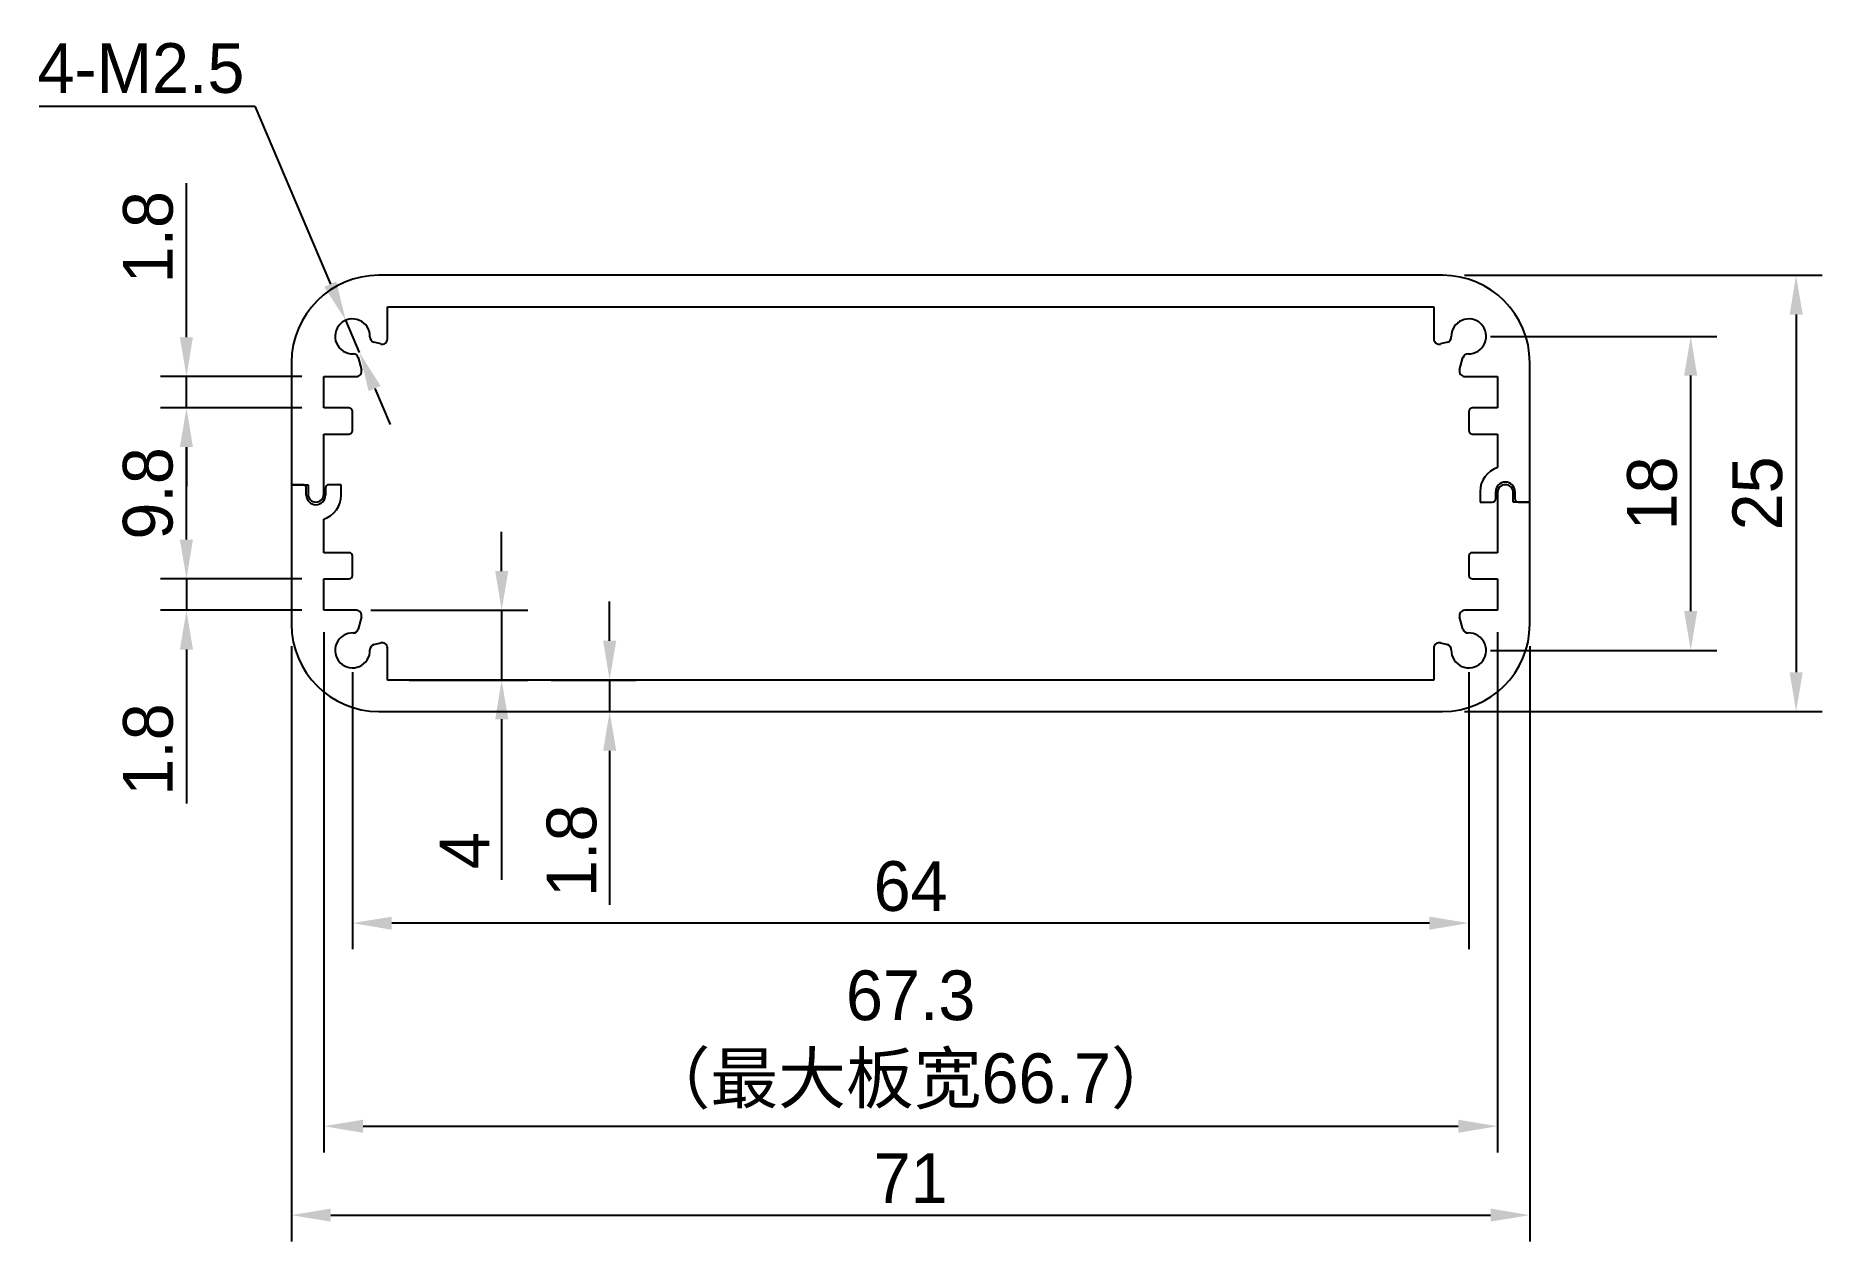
# Model space of a CAD drawing. Header units: millimetres. Extents: x 15000 to 15103, y -3971 to -3902.
import ezdxf

# ---------------------------------------------------------------- set-up
doc = ezdxf.new("R2010")
doc.units = ezdxf.units.MM
doc.header["$LTSCALE"] = 0.5
doc.header["$PDMODE"] = 35
for name, color, linetype, lineweight in [('3标注', 30, 'Continuous', 9), ('标注线', 7, 'Continuous', 13), ('粗实线', 7, 'Continuous', 25)]:
    doc.layers.add(name, color=color, linetype=linetype, lineweight=lineweight)
doc.styles.get("Standard").update_dxf_attribs({"font": ''})
doc.styles.get('Standard').set_extended_font_data('思源黑体 Normal')
doc.dimstyles.new('1比1 文字2.85', dxfattribs={"dimtxt": 2.85, "dimasz": 2.25, "dimexe": 1.5, "dimexo": 1.25, "dimgap": 0.7, "dimtad": 1, "dimdec": 1, "dimdsep": 46, "dimtxsty": 'Standard', "dimcen": 1.8, "dimadec": 0, "dimazin": 0, "dimtfac": 1, "dimtdec": 1, "dimtmove": 0, "dimatfit": 3, "dimfxl": 1, "dimarcsym": 0})
doc.dimstyles.new('1比1 文字2.85直径', dxfattribs={"dimtxt": 2.85, "dimasz": 2.25, "dimexe": 1.5, "dimexo": 1.25, "dimgap": 0.7, "dimtad": 1, "dimtih": 1, "dimtoh": 1, "dimdec": 1, "dimdsep": 46, "dimtxsty": 'Standard', "dimcen": 1.8, "dimadec": 0, "dimazin": 0, "dimtfac": 1, "dimtdec": 1, "dimtmove": 0, "dimatfit": 3, "dimfxl": 1, "dimarcsym": 0})

# ---------------------------------------------------------------- blocks, each defined once
blk = doc.blocks.new('*D81')
at = {"layer": 'Defpoints', "color": 0, "ltscale": 0.1}
for p in [(15080.97, -3915.29), (15080.97, -3940.29), (15101.24, -3940.29)]:
    blk.add_point(p, dxfattribs=at)
at = {"layer": '标注线', "color": 0, "lineweight": -2, "ltscale": 0.1}
for p, q in [((15082.22, -3915.29), (15102.74, -3915.29)), ((15101.24, -3917.54), (15101.24, -3938.04)), ((15082.22, -3940.29), (15102.74, -3940.29))]:
    blk.add_line(p, q, dxfattribs=at)
at = {"layer": '标注线', "color": 0, "ltscale": 0.1}
for points in [[(15100.87, -3917.54), (15101.62, -3917.54), (15101.24, -3915.29)], [(15100.87, -3938.04), (15101.62, -3938.04), (15101.24, -3940.29)]]:
    blk.add_solid(points, dxfattribs=at)
at = {"layer": '标注线', "color": 0, "ltscale": 0.1, "insert": (15097.59, -3927.79), "char_height": 2.85, "attachment_point": 2, "rotation": 90}
blk.add_mtext('25', dxfattribs=at)
blk = doc.blocks.new('*D82')
at = {"layer": 'Defpoints', "color": 0, "ltscale": 0.1}
for p in [(15018.47, -3936.79), (15082.47, -3936.79), (15018.47, -3952.42)]:
    blk.add_point(p, dxfattribs=at)
at = {"layer": '标注线', "color": 0, "lineweight": -2, "ltscale": 0.1}
for p, q in [((15018.47, -3938.04), (15018.47, -3953.92)), ((15082.47, -3938.04), (15082.47, -3953.92)), ((15080.22, -3952.42), (15020.72, -3952.42))]:
    blk.add_line(p, q, dxfattribs=at)
at = {"layer": '标注线', "color": 0, "ltscale": 0.1}
for points in [[(15020.72, -3952.05), (15020.72, -3952.8), (15018.47, -3952.42)], [(15080.22, -3952.05), (15080.22, -3952.8), (15082.47, -3952.42)]]:
    blk.add_solid(points, dxfattribs=at)
at = {"layer": '标注线', "color": 0, "ltscale": 0.1, "insert": (15050.47, -3948.87), "char_height": 2.85, "attachment_point": 2}
blk.add_mtext('64', dxfattribs=at)
blk = doc.blocks.new('*D83')
at = {"layer": 'Defpoints', "color": 0, "ltscale": 0.1}
for p in [(15014.97, -3935.29), (15085.97, -3935.29), (15085.97, -3969.16)]:
    blk.add_point(p, dxfattribs=at)
at = {"layer": '标注线', "color": 0, "lineweight": -2, "ltscale": 0.1}
for p, q in [((15014.97, -3936.54), (15014.97, -3970.66)), ((15085.97, -3936.54), (15085.97, -3970.66)), ((15017.22, -3969.16), (15083.72, -3969.16))]:
    blk.add_line(p, q, dxfattribs=at)
at = {"layer": '标注线', "color": 0, "ltscale": 0.1}
for points in [[(15017.22, -3968.78), (15017.22, -3969.53), (15014.97, -3969.16)], [(15083.72, -3968.78), (15083.72, -3969.53), (15085.97, -3969.16)]]:
    blk.add_solid(points, dxfattribs=at)
at = {"layer": '标注线', "color": 0, "ltscale": 0.1, "insert": (15050.47, -3965.61), "char_height": 2.85, "attachment_point": 2}
blk.add_mtext('71', dxfattribs=at)
blk = doc.blocks.new('*D84')
at = {"layer": 'Defpoints', "color": 0, "ltscale": 0.1}
for p in [(15016.82, -3932.69), (15008.95, -3934.49), (15016.82, -3934.49)]:
    blk.add_point(p, dxfattribs=at)
at = {"layer": '标注线', "color": 0, "lineweight": -2, "ltscale": 0.1}
for p, q in [((15008.95, -3930.44), (15008.95, -3928.19)), ((15015.57, -3932.69), (15007.45, -3932.69)), ((15008.95, -3932.69), (15008.95, -3934.49)), ((15015.57, -3934.49), (15007.45, -3934.49)), ((15008.95, -3936.74), (15008.95, -3945.57))]:
    blk.add_line(p, q, dxfattribs=at)
at = {"layer": '标注线', "color": 0, "ltscale": 0.1}
for points in [[(15008.57, -3930.44), (15009.32, -3930.44), (15008.95, -3932.69)], [(15008.57, -3936.74), (15009.32, -3936.74), (15008.95, -3934.49)]]:
    blk.add_solid(points, dxfattribs=at)
at = {"layer": '标注线', "color": 0, "ltscale": 0.1, "insert": (15005.31, -3942.47), "char_height": 2.85, "attachment_point": 2, "rotation": 90}
blk.add_mtext('1.8', dxfattribs=at)
blk = doc.blocks.new('*D85')
at = {"layer": 'Defpoints', "color": 0, "ltscale": 0.1}
for p in [(15008.95, -3922.89), (15016.82, -3922.89), (15016.82, -3932.69)]:
    blk.add_point(p, dxfattribs=at)
at = {"layer": '标注线', "color": 0, "lineweight": -2, "ltscale": 0.1}
for p, q in [((15015.57, -3922.89), (15007.45, -3922.89)), ((15008.95, -3930.44), (15008.95, -3925.14)), ((15015.57, -3932.69), (15007.45, -3932.69))]:
    blk.add_line(p, q, dxfattribs=at)
at = {"layer": '标注线', "color": 0, "ltscale": 0.1}
for points in [[(15008.57, -3925.14), (15009.32, -3925.14), (15008.95, -3922.89)], [(15008.57, -3930.44), (15009.32, -3930.44), (15008.95, -3932.69)]]:
    blk.add_solid(points, dxfattribs=at)
at = {"layer": '标注线', "color": 0, "ltscale": 0.1, "insert": (15005.3, -3927.79), "char_height": 2.85, "attachment_point": 2, "rotation": 90}
blk.add_mtext('9.8', dxfattribs=at)
blk = doc.blocks.new('*D86')
at = {"layer": 'Defpoints', "color": 0, "ltscale": 0.1}
for p in [(15008.95, -3921.09), (15016.82, -3921.09), (15016.82, -3922.89)]:
    blk.add_point(p, dxfattribs=at)
at = {"layer": '标注线', "color": 0, "lineweight": -2, "ltscale": 0.1}
for p, q in [((15008.95, -3918.84), (15008.95, -3910.01)), ((15015.57, -3921.09), (15007.45, -3921.09)), ((15008.95, -3922.89), (15008.95, -3921.09)), ((15015.57, -3922.89), (15007.45, -3922.89)), ((15008.95, -3925.14), (15008.95, -3927.39))]:
    blk.add_line(p, q, dxfattribs=at)
at = {"layer": '标注线', "color": 0, "ltscale": 0.1}
for points in [[(15008.57, -3918.84), (15009.32, -3918.84), (15008.95, -3921.09)], [(15008.57, -3925.14), (15009.32, -3925.14), (15008.95, -3922.89)]]:
    blk.add_solid(points, dxfattribs=at)
at = {"layer": '标注线', "color": 0, "ltscale": 0.1, "insert": (15005.31, -3913.11), "char_height": 2.85, "attachment_point": 2, "rotation": 90}
blk.add_mtext('1.8', dxfattribs=at)
blk = doc.blocks.new('*D87')
at = {"layer": 'Defpoints', "color": 0, "ltscale": 0.1}
for p in [(15018.27, -3934.49), (15027.02, -3934.49), (15020.47, -3938.49)]:
    blk.add_point(p, dxfattribs=at)
at = {"layer": '标注线', "color": 0, "lineweight": -2, "ltscale": 0.1}
for p, q in [((15027.02, -3932.24), (15027.02, -3929.99)), ((15019.52, -3934.49), (15028.52, -3934.49)), ((15027.02, -3934.49), (15027.02, -3938.49)), ((15021.72, -3938.49), (15028.52, -3938.49)), ((15027.02, -3940.74), (15027.02, -3949.94))]:
    blk.add_line(p, q, dxfattribs=at)
at = {"layer": '标注线', "color": 0, "ltscale": 0.1}
for points in [[(15026.65, -3932.24), (15027.4, -3932.24), (15027.02, -3934.49)], [(15026.65, -3940.74), (15027.4, -3940.74), (15027.02, -3938.49)]]:
    blk.add_solid(points, dxfattribs=at)
at = {"layer": '标注线', "color": 0, "ltscale": 0.1, "insert": (15023.47, -3948.27), "char_height": 2.85, "attachment_point": 2, "rotation": 90}
blk.add_mtext('4', dxfattribs=at)
blk = doc.blocks.new('*D88')
at = {"layer": 'Defpoints', "color": 0, "ltscale": 0.1}
for p in [(15082.47, -3918.79), (15095.2, -3918.79), (15082.47, -3936.79)]:
    blk.add_point(p, dxfattribs=at)
at = {"layer": '标注线', "color": 0, "lineweight": -2, "ltscale": 0.1}
for p, q in [((15083.72, -3918.79), (15096.7, -3918.79)), ((15095.2, -3934.54), (15095.2, -3921.04)), ((15083.72, -3936.79), (15096.7, -3936.79))]:
    blk.add_line(p, q, dxfattribs=at)
at = {"layer": '标注线', "color": 0, "ltscale": 0.1}
for points in [[(15094.82, -3921.04), (15095.57, -3921.04), (15095.2, -3918.79)], [(15094.82, -3934.54), (15095.57, -3934.54), (15095.2, -3936.79)]]:
    blk.add_solid(points, dxfattribs=at)
at = {"layer": '标注线', "color": 0, "ltscale": 0.1, "insert": (15091.55, -3927.79), "char_height": 2.85, "attachment_point": 2, "rotation": 90}
blk.add_mtext('18', dxfattribs=at)
blk = doc.blocks.new('*D89')
at = {"layer": 'Defpoints', "color": 0, "ltscale": 0.1}
for p in [(15028.61, -3938.49), (15028.61, -3940.29), (15033.21, -3940.29)]:
    blk.add_point(p, dxfattribs=at)
at = {"layer": '标注线', "color": 0, "lineweight": -2, "ltscale": 0.1}
for p, q in [((15033.21, -3936.24), (15033.21, -3933.99)), ((15029.86, -3938.49), (15034.71, -3938.49)), ((15033.21, -3938.49), (15033.21, -3940.29)), ((15029.86, -3940.29), (15034.71, -3940.29)), ((15033.21, -3942.54), (15033.21, -3951.37))]:
    blk.add_line(p, q, dxfattribs=at)
at = {"layer": '标注线', "color": 0, "ltscale": 0.1}
for points in [[(15032.84, -3936.24), (15033.59, -3936.24), (15033.21, -3938.49)], [(15032.84, -3942.54), (15033.59, -3942.54), (15033.21, -3940.29)]]:
    blk.add_solid(points, dxfattribs=at)
at = {"layer": '标注线', "color": 0, "ltscale": 0.1, "insert": (15031.04, -3948.27), "char_height": 2.85, "attachment_point": 5, "rotation": 90}
blk.add_mtext('1.8', dxfattribs=at)
blk = doc.blocks.new('*D90')
at = {"layer": 'Defpoints', "color": 0, "ltscale": 0.1}
for p in [(15018.08, -3917.87), (15018.86, -3919.71)]:
    blk.add_point(p, dxfattribs=at)
at = {"layer": '标注线', "color": 0, "lineweight": -2, "ltscale": 0.1}
for p, q in [((15000.51, -3905.6), (15012.86, -3905.6)), ((15012.86, -3905.6), (15017.2, -3915.8)), ((15018.86, -3919.71), (15018.08, -3917.87)), ((15019.74, -3921.78), (15020.62, -3923.85))]:
    blk.add_line(p, q, dxfattribs=at)
at = {"layer": '标注线', "color": 0, "ltscale": 0.1}
for points in [[(15017.54, -3915.65), (15016.85, -3915.95), (15018.08, -3917.87)], [(15020.08, -3921.63), (15019.39, -3921.93), (15018.86, -3919.71)]]:
    blk.add_solid(points, dxfattribs=at)
at = {"layer": '标注线', "color": 0, "ltscale": 0.1, "insert": (15006.34, -3903.43), "char_height": 2.85, "attachment_point": 5}
blk.add_mtext('4-M2.5', dxfattribs=at)
blk = doc.blocks.new('*D91')
at = {"layer": '3标注', "color": 0, "lineweight": -2, "ltscale": 0.1}
for p, q in [((15016.82, -3935.74), (15016.82, -3965.56)), ((15084.12, -3935.74), (15084.12, -3965.56)), ((15019.07, -3964.06), (15081.87, -3964.06))]:
    blk.add_line(p, q, dxfattribs=at)
at = {"layer": '3标注', "color": 0, "ltscale": 0.1}
for points in [[(15019.07, -3963.69), (15019.07, -3964.44), (15016.82, -3964.06)], [(15081.87, -3963.69), (15081.87, -3964.44), (15084.12, -3964.06)]]:
    blk.add_solid(points, dxfattribs=at)
at = {"layer": 'Defpoints', "color": 0, "ltscale": 0.1}
for p in [(15016.82, -3934.49), (15084.12, -3934.49), (15084.12, -3964.06)]:
    blk.add_point(p, dxfattribs=at)
at = {"layer": '3标注', "color": 0, "ltscale": 0.1, "insert": (15050.47, -3959.12), "char_height": 2.85, "attachment_point": 5}
blk.add_mtext('67.3\\P（最大板宽66.7）', dxfattribs=at)

msp = doc.modelspace()

# ---------------------------------------------------------------- linework, layer by layer
at = {"layer": '粗实线'}
for p, q in [((15080.97, -3915.29), (15019.97, -3915.29)), ((15020.47, -3917.09), (15080.47, -3917.09)), ((15020.47, -3918.94), (15020.47, -3917.09)), ((15080.47, -3917.09), (15080.47, -3918.94)), ((15020.09, -3919.22), (15019.69, -3919.12)), ((15081.25, -3919.12), (15080.85, -3919.22)), ((15018.79, -3920.01), (15018.98, -3920.71)), ((15081.95, -3920.71), (15082.14, -3920.01)), ((15014.97, -3920.29), (15014.97, -3927.29)), ((15016.82, -3922.89), (15016.82, -3921.09)), ((15016.82, -3921.09), (15018.69, -3921.09)), ((15082.24, -3921.09), (15084.12, -3921.09)), ((15084.12, -3921.09), (15084.12, -3922.89)), ((15085.97, -3928.29), (15085.97, -3920.29)), ((15018.27, -3922.89), (15016.82, -3922.89)), ((15018.47, -3924.19), (15018.47, -3923.09)), ((15082.47, -3923.09), (15082.47, -3924.19)), ((15084.12, -3922.89), (15082.67, -3922.89)), ((15016.82, -3924.39), (15018.27, -3924.39)), ((15016.82, -3927.84), (15016.82, -3924.39)), ((15082.67, -3924.39), (15084.12, -3924.39)), ((15084.12, -3924.39), (15084.12, -3926.31)), ((15014.97, -3927.29), (15015.92, -3927.29)), ((15014.97, -3927.29), (15014.97, -3935.29)), ((15015.62, -3927.29), (15014.97, -3927.29)), ((15015.92, -3927.29), (15015.92, -3927.84)), ((15017.82, -3927.29), (15017.12, -3927.29)), ((15017.82, -3927.89), (15017.82, -3927.29)), ((15015.82, -3927.89), (15015.82, -3927.49)), ((15016.92, -3927.49), (15016.92, -3927.89)), ((15083.12, -3927.69), (15083.12, -3928.29)), ((15083.12, -3928.29), (15083.82, -3928.29)), ((15084.02, -3928.09), (15084.02, -3927.69)), ((15084.12, -3927.74), (15084.12, -3931.19)), ((15085.02, -3928.29), (15085.02, -3927.74)), ((15085.97, -3928.29), (15085.02, -3928.29)), ((15085.12, -3927.69), (15085.12, -3928.09)), ((15085.32, -3928.29), (15085.97, -3928.29)), ((15085.97, -3935.29), (15085.97, -3928.29)), ((15016.82, -3931.19), (15016.82, -3929.27)), ((15018.27, -3931.19), (15016.82, -3931.19)), ((15018.47, -3932.49), (15018.47, -3931.39)), ((15082.47, -3931.39), (15082.47, -3932.49)), ((15084.12, -3931.19), (15082.67, -3931.19)), ((15016.82, -3932.69), (15018.27, -3932.69)), ((15016.82, -3934.49), (15016.82, -3932.69)), ((15082.67, -3932.69), (15084.12, -3932.69)), ((15084.12, -3932.69), (15084.12, -3934.49)), ((15018.69, -3934.49), (15016.82, -3934.49)), ((15084.12, -3934.49), (15082.24, -3934.49)), ((15018.98, -3934.87), (15018.79, -3935.57)), ((15082.14, -3935.57), (15081.95, -3934.87)), ((15019.69, -3936.46), (15020.09, -3936.36)), ((15080.85, -3936.36), (15081.25, -3936.46)), ((15020.47, -3938.49), (15020.47, -3936.65)), ((15080.47, -3936.65), (15080.47, -3938.49)), ((15080.47, -3938.49), (15020.47, -3938.49)), ((15019.97, -3940.29), (15080.97, -3940.29))]:
    msp.add_line(p, q, dxfattribs=at)
for centre, radius, start, end in [((15019.97, -3920.29), 5, 90, 180), ((15080.97, -3920.29), 5, 0, 90), ((15018.47, -3918.79), 1, 358.3424, 271.6576), ((15082.47, -3918.79), 1, 268.3424, 181.6576), ((15019.77, -3918.83), 0.3, 178.3424, 255), ((15020.17, -3918.94), 0.3, 255, 0), ((15080.77, -3918.94), 0.3, 180, 285), ((15081.17, -3918.83), 0.3, 285, 1.6576), ((15018.51, -3920.09), 0.3, 15, 91.6576), ((15082.43, -3920.09), 0.3, 88.3424, 165), ((15018.69, -3920.79), 0.3, 270, 15), ((15082.24, -3920.79), 0.3, 165, 270), ((15018.27, -3923.09), 0.2, 0, 90), ((15082.67, -3923.09), 0.2, 90, 180), ((15018.27, -3924.19), 0.2, 270, 0), ((15082.67, -3924.19), 0.2, 180, 270), ((15084.57, -3927.69), 1.45, 108.08, 180), ((15015.62, -3927.49), 0.2, 0, 90), ((15017.12, -3927.49), 0.2, 90, 180), ((15084.57, -3927.69), 0.55, 0, 180), ((15084.57, -3927.74), 0.45, 0, 180), ((15016.37, -3927.89), 0.55, 180, 0), ((15016.37, -3927.84), 0.45, 180, 0), ((15016.37, -3927.89), 1.45, 288.08, 0), ((15083.82, -3928.09), 0.2, 270, 0), ((15085.32, -3928.09), 0.2, 180, 270), ((15018.27, -3931.39), 0.2, 0, 90), ((15082.67, -3931.39), 0.2, 90, 180), ((15018.27, -3932.49), 0.2, 270, 0), ((15082.67, -3932.49), 0.2, 180, 270), ((15018.69, -3934.79), 0.3, 345, 90), ((15082.24, -3934.79), 0.3, 90, 195), ((15019.97, -3935.29), 5, 180, 270), ((15018.51, -3935.49), 0.3, 268.3424, 345), ((15080.97, -3935.29), 5, 270, 0), ((15082.43, -3935.49), 0.3, 195, 271.6576), ((15018.47, -3936.79), 1, 88.3424, 1.6576), ((15019.77, -3936.75), 0.3, 105, 181.6576), ((15020.17, -3936.65), 0.3, 0, 105), ((15080.77, -3936.65), 0.3, 75, 180), ((15081.17, -3936.75), 0.3, 358.3424, 75), ((15082.47, -3936.79), 1, 178.3424, 91.6576)]:
    msp.add_arc(centre, radius, start, end, dxfattribs=at)

# ---------------------------------------------------------------- dimensions: what is measured, and where the dimension line sits
at = {"layer": '3标注', "ltscale": 0.1}
dim = msp.add_linear_dim(base=(15084.12, -3964.06), p1=(15016.82, -3934.49), p2=(15084.12, -3934.49), text='<>\\P（最大板宽66.7）', dimstyle='1比1 文字2.85', dxfattribs=at)
dim.commit()
dim.dimension.update_dxf_attribs({"geometry": '*D91', "text_midpoint": (15050.47, -3964.06), "dimtype": 160})
at = {"layer": '标注线', "ltscale": 0.1}
dim = msp.add_diameter_dim_2p(p1=(15018.86, -3919.71), p2=(15018.08, -3917.87), text='4-M2.5', dimstyle='1比1 文字2.85直径', dxfattribs=at)
dim.commit()
dim.dimension.update_dxf_attribs({"geometry": '*D90', "text_midpoint": (15006.34, -3905.6), "dimtype": 163})
for base, p1, p2, picture, middle in [((15008.95, -3921.09), (15016.82, -3922.89), (15016.82, -3921.09), '*D86', (15008.95, -3913.11)), ((15101.24, -3940.29), (15080.97, -3915.29), (15080.97, -3940.29), '*D81', (15101.24, -3927.79)), ((15095.2, -3918.79), (15082.47, -3936.79), (15082.47, -3918.79), '*D88', (15095.2, -3927.79)), ((15008.95, -3922.89), (15016.82, -3932.69), (15016.82, -3922.89), '*D85', (15008.95, -3927.79)), ((15008.95, -3934.49), (15016.82, -3932.69), (15016.82, -3934.49), '*D84', (15008.95, -3942.47)), ((15027.02, -3934.49), (15020.47, -3938.49), (15018.27, -3934.49), '*D87', (15027.02, -3948.27)), ((15033.21, -3940.29), (15028.61, -3938.49), (15028.61, -3940.29), '*D89', (15033.21, -3948.27))]:
    dim = msp.add_linear_dim(base=base, p1=p1, p2=p2, angle=90, dimstyle='1比1 文字2.85', dxfattribs=at)
    dim.commit()
    dim.dimension.update_dxf_attribs({"geometry": picture, "text_midpoint": middle, "dimtype": 160})
for base, p1, p2, picture, middle in [((15085.97, -3969.16), (15014.97, -3935.29), (15085.97, -3935.29), '*D83', (15050.47, -3969.16)), ((15018.47, -3952.42), (15082.47, -3936.79), (15018.47, -3936.79), '*D82', (15050.47, -3952.42))]:
    dim = msp.add_linear_dim(base=base, p1=p1, p2=p2, dimstyle='1比1 文字2.85', dxfattribs=at)
    dim.commit()
    dim.dimension.update_dxf_attribs({"geometry": picture, "text_midpoint": middle, "dimtype": 160})

doc.saveas('drawing.dxf')
